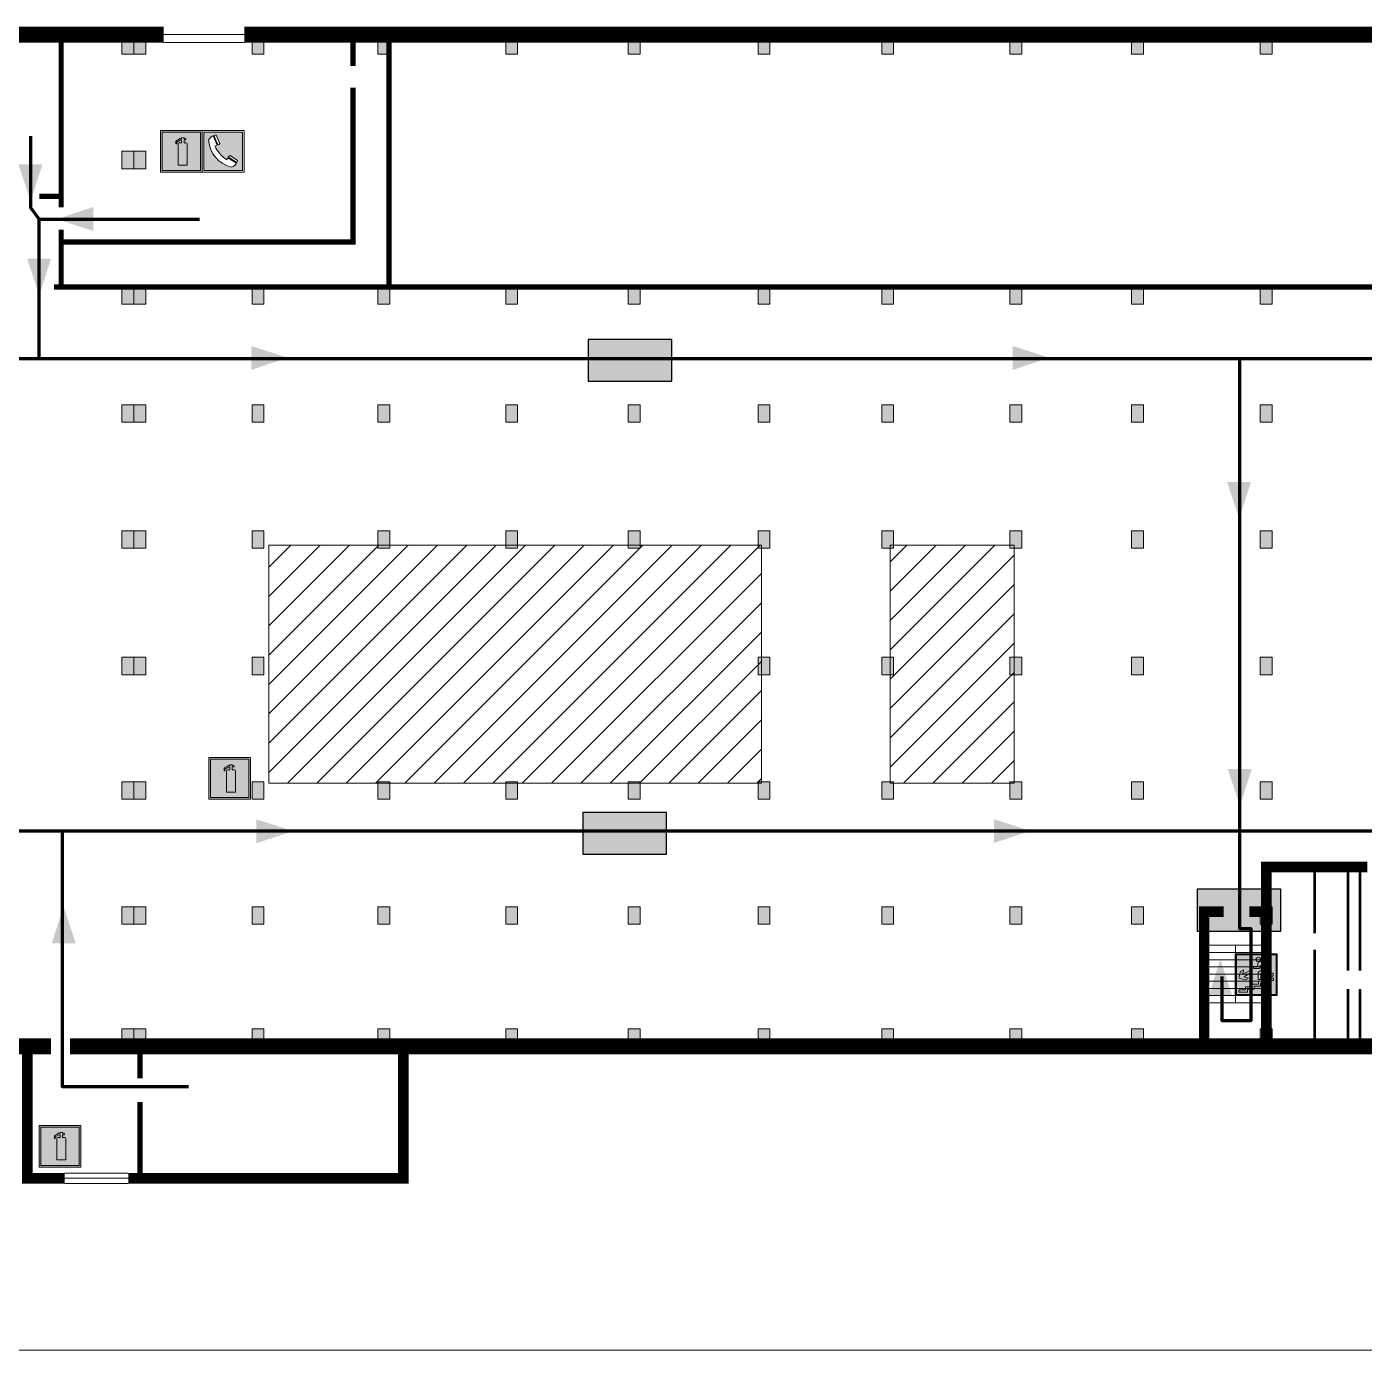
# Model space of a CAD drawing. Header units: millimetres. Extents: x 13810 to 67229, y 12374 to 21950.
# Drawn here: x 38942 to 39146.8, y 14154.1 to 14356.7 of the extents above; entities that cross this region are included whole.
import ezdxf

# ---------------------------------------------------------------- set-up
doc = ezdxf.new("R2010")
doc.units = ezdxf.units.MM
doc.layers.add('План_Штампы', color=7, linetype='Continuous')

# ---------------------------------------------------------------- blocks, each defined once
blk = doc.blocks.new('A$C7B4425F7')
at = {"true_color": 0xffffff}
blk.add_hatch(color=7, dxfattribs=at).paths.add_polyline_path([(0, 0), (-16, 0), (-16, -8), (0, -8)])
h = blk.add_hatch(color=126)
h.paths.add_polyline_path([(-0.2, -0.2), (-15.8, -0.2), (-15.8, -7.8), (-0.2, -7.8)])
h.paths.add_polyline_path([(-11.76, -2.03), (-11.76, -3.66), (-11.17, -3.66, -0.568275), (-11.17, -6.18), (-12.58, -6.18), (-12.58, -2.03)], flags=16)
h.paths.add_polyline_path([(-13.33, -4.12, -0.495768), (-13.59, -6.18), (-15.03, -6.18), (-15.03, -2.03), (-13.59, -2.03, -0.487973)], flags=16)
h.paths.add_polyline_path([(-10.25, -2.03), (-9.48, -2.03), (-9.48, -6.18), (-10.25, -6.18)], flags=16)
h.paths.add_polyline_path([(-13.84, -3.69), (-14.24, -3.69), (-14.24, -3.03), (-13.9, -3.03, -0.692621)], flags=0)
h.paths.add_polyline_path([(-9.15, -2.03), (-8.4, -2.03), (-8.04, -3.07), (-7.68, -2.03), (-6.93, -2.03), (-7.64, -4.1), (-6.93, -6.18), (-7.68, -6.18), (-8.04, -5.14), (-8.4, -6.18), (-9.15, -6.18), (-8.44, -4.1)], flags=16)
h.paths.add_polyline_path([(-11.76, -4.46), (-11.42, -4.46, -0.692621), (-11.36, -5.12), (-11.76, -5.12)], flags=0)
h.paths.add_polyline_path([(-13.9, -5.2), (-14.24, -5.2), (-14.24, -4.55), (-13.84, -4.55, -0.708038)], flags=0)
edge = h.paths.add_edge_path(flags=16)
edge.add_ellipse((-5.51, -4.08), major_axis=(0, 2.05), ratio=0.586184, start_angle=0, end_angle=360)
edge = h.paths.add_edge_path(flags=0)
edge.add_ellipse((-5.51, -4.08), major_axis=(0, 1.14), ratio=0.454828, start_angle=0, end_angle=360)
h.paths.add_polyline_path([(-4.13, -4.96, 0.377264), (-3.48, -4.52, 0.0555), (-3.16, -2.03), (-1.66, -2.03), (-1.66, -4.96), (-0.96, -4.96), (-0.96, -7.01), (-1.75, -7.01), (-1.75, -6.18), (-3.3, -6.18), (-3.3, -7.02), (-4.13, -7.02)], flags=16)
h.paths.add_polyline_path([(-2.73, -2.91), (-2.28, -2.91), (-2.28, -4.96), (-3.05, -4.96, 0.079136)], flags=0)
at = {"color": 126}
blk.add_lwpolyline([(-16, -8), (0, -8), (0, 0), (-16, 0)], close=True, dxfattribs=at)
blk = doc.blocks.new('вниз 3')
at = {"lineweight": 0, "true_color": 0xffffff}
h = blk.add_hatch(color=7, dxfattribs=at)
h.dxf.hatch_style = 1
h.paths.add_polyline_path([(40997.5, -4475.69), (40997.25, -4475.28), (40995.76, -4476.15), (40995.97, -4475.23), (40995.39, -4475.56), (40995.05, -4476.83), (40996.33, -4477.17), (40996.91, -4476.83), (40996, -4476.55)], flags=0)
h.paths.add_polyline_path([(40999.81, -4473.95), (41000.22, -4473.95), (41000.64, -4474.67), (41001.03, -4474.43), (41000.46, -4473.49), (41000.42, -4473.49), (40999.43, -4473.49), (40998.68, -4473.92), (40998.68, -4474.57), (40997.88, -4474.57), (40997.88, -4475), (40999.14, -4475), (40999.14, -4474.43), (40999.14, -4474.38), (40999.59, -4475.15), (40998.72, -4475.67), (40998.72, -4477.06), (40999.24, -4477.06), (40999.24, -4475.96), (40999.95, -4475.56), (40999.95, -4476.43), (41001.61, -4476.43), (41001.61, -4475.88), (41000.47, -4475.88), (41000.47, -4475.12)], flags=0)
h.paths.add_polyline_path([(40999.2, -4473.24, 1), (40998.35, -4473.24, 1)], flags=0)
h.paths.add_polyline_path([(41000.46, -4477.26), (41001.69, -4477.26), (41001.69, -4476.84), (41000.03, -4476.84), (41000.03, -4477.39), (40998.78, -4477.39), (40998.78, -4477.95), (40997.53, -4477.95), (40997.53, -4478.5), (40996.29, -4478.5), (40996.29, -4479.06), (40995.05, -4479.06), (40995.05, -4479.48), (40995.29, -4479.48), (40996.72, -4479.48), (40996.72, -4478.92), (40997.97, -4478.92), (40997.97, -4478.36), (40999.2, -4478.36), (40999.2, -4477.81), (41000.46, -4477.81)], flags=0)
h.paths.add_polyline_path([(41002.37, -4472.17), (40994.37, -4472.17), (40994.37, -4480.17), (41002.37, -4480.17)])
h.paths.add_polyline_path([(41002.16, -4479.96), (40994.57, -4479.96), (40994.57, -4472.37), (41002.16, -4472.37)], flags=16)
h.paths.add_polyline_path([(41001.61, -4475.88), (41001.61, -4476.43), (40999.95, -4476.43), (40999.95, -4475.56), (40999.24, -4475.96), (40999.24, -4477.06), (40998.72, -4477.06), (40998.72, -4475.67), (40999.59, -4475.15), (40999.14, -4474.38), (40999.14, -4474.43), (40999.14, -4475), (40997.88, -4475), (40997.88, -4474.57), (40998.68, -4474.57), (40998.68, -4473.92), (40999.43, -4473.49), (41000.42, -4473.49), (41000.46, -4473.49), (41001.03, -4474.43), (41000.64, -4474.67), (41000.22, -4473.95), (40999.81, -4473.95), (41000.47, -4475.12), (41000.47, -4475.88)], flags=0)
h.paths.add_polyline_path([(41001.69, -4476.84), (41001.69, -4477.26), (41000.46, -4477.26), (41000.46, -4477.81), (40999.2, -4477.81), (40999.2, -4478.36), (40997.97, -4478.36), (40997.97, -4478.92), (40996.72, -4478.92), (40996.72, -4479.48), (40995.05, -4479.48), (40995.05, -4479.06), (40996.29, -4479.06), (40996.29, -4478.5), (40997.53, -4478.5), (40997.53, -4477.95), (40998.78, -4477.95), (40998.78, -4477.39), (41000.03, -4477.39), (41000.03, -4476.84)], flags=0)
h.paths.add_polyline_path([(40998.35, -4473.24, -1), (40999.2, -4473.24, -1)], flags=0)
h.paths.add_polyline_path([(40997.5, -4475.69), (40996, -4476.55), (40996.91, -4476.83), (40996.33, -4477.17), (40995.05, -4476.83), (40995.39, -4475.56), (40995.97, -4475.23), (40995.76, -4476.15), (40997.25, -4475.28)], flags=0)
at = {"lineweight": 0}
h = blk.add_hatch(color=126, dxfattribs=at)
h.dxf.hatch_style = 1
h.paths.add_polyline_path([(41002.16, -4472.37), (40994.57, -4472.37), (40994.57, -4479.96), (41002.16, -4479.96)])
h.paths.add_polyline_path([(40995.97, -4475.23), (40995.76, -4476.15), (40997.25, -4475.28), (40997.5, -4475.69), (40996, -4476.55), (40996.91, -4476.83), (40996.33, -4477.17), (40995.05, -4476.83), (40995.39, -4475.56)], flags=16)
h.paths.add_polyline_path([(40997.88, -4474.57), (40998.68, -4474.57), (40998.68, -4473.92), (40999.43, -4473.49), (41000.42, -4473.49), (41000.46, -4473.49), (41001.03, -4474.43), (41000.64, -4474.67), (41000.22, -4473.95), (40999.81, -4473.95), (41000.47, -4475.12), (41000.47, -4475.88), (41001.61, -4475.88), (41001.61, -4476.43), (40999.95, -4476.43), (40999.95, -4475.56), (40999.24, -4475.96), (40999.24, -4477.06), (40998.72, -4477.06), (40998.72, -4475.67), (40999.59, -4475.15), (40999.14, -4474.38), (40999.14, -4474.43), (40999.14, -4475), (40997.88, -4475)], flags=16)
h.paths.add_polyline_path([(40998.35, -4473.24, -1), (40999.2, -4473.24, -1)], flags=16)
h.paths.add_polyline_path([(40997.53, -4477.95), (40998.78, -4477.95), (40998.78, -4477.39), (41000.03, -4477.39), (41000.03, -4476.84), (41001.69, -4476.84), (41001.69, -4477.26), (41000.46, -4477.26), (41000.46, -4477.81), (40999.2, -4477.81), (40999.2, -4478.36), (40997.97, -4478.36), (40997.97, -4478.92), (40996.72, -4478.92), (40996.72, -4479.48), (40995.05, -4479.48), (40995.05, -4479.06), (40996.29, -4479.06), (40996.29, -4478.5), (40997.53, -4478.5)], flags=16)
at = {"lineweight": 0, "true_color": 0xffffff}
h = blk.add_hatch(color=7, dxfattribs=at)
h.dxf.hatch_style = 1
h.paths.add_polyline_path([(40999.2, -4473.24, 1), (40998.35, -4473.24, 1)])
h.paths.add_polyline_path([(40999.81, -4473.95), (41000.22, -4473.95), (41000.64, -4474.67), (41001.03, -4474.43), (41000.46, -4473.49), (41000.42, -4473.49), (40999.43, -4473.49), (40998.68, -4473.92), (40998.68, -4474.57), (40997.88, -4474.57), (40997.88, -4475), (40999.14, -4475), (40999.14, -4474.43), (40999.14, -4474.38), (40999.59, -4475.15), (40998.72, -4475.67), (40998.72, -4477.06), (40999.24, -4477.06), (40999.24, -4475.96), (40999.95, -4475.56), (40999.95, -4476.43), (41001.61, -4476.43), (41001.61, -4475.88), (41000.47, -4475.88), (41000.47, -4475.12)])
h.paths.add_polyline_path([(40999.2, -4477.81), (41000.46, -4477.81), (41000.46, -4477.26), (41001.69, -4477.26), (41001.69, -4476.84), (41000.03, -4476.84), (41000.03, -4477.39), (40998.78, -4477.39), (40998.78, -4477.95), (40997.53, -4477.95), (40997.53, -4478.5), (40996.29, -4478.5), (40996.29, -4479.06), (40995.05, -4479.06), (40995.05, -4479.48), (40995.29, -4479.48), (40996.72, -4479.48), (40996.72, -4478.92), (40997.97, -4478.92), (40997.97, -4478.36), (40999.2, -4478.36)])
h.paths.add_polyline_path([(40997.5, -4475.69), (40997.25, -4475.28), (40995.76, -4476.15), (40995.97, -4475.23), (40995.39, -4475.56), (40995.05, -4476.83), (40996.33, -4477.17), (40996.91, -4476.83), (40996, -4476.55)])
at = {"color": 126, "lineweight": 0}
for points in [[(40994.37, -4472.17), (41002.37, -4472.17), (41002.37, -4480.17), (40994.37, -4480.17)], [(40994.57, -4472.37), (41002.16, -4472.37), (41002.16, -4479.96), (40994.57, -4479.96)]]:
    blk.add_lwpolyline(points, close=True, dxfattribs=at)
for points in [[(40999.14, -4474.43), (40999.14, -4475), (40997.88, -4475), (40997.88, -4474.57), (40998.68, -4474.57), (40998.68, -4473.92), (40999.43, -4473.49), (41000.42, -4473.49), (41000.46, -4473.49), (41001.03, -4474.43), (41000.64, -4474.67), (41000.22, -4473.95), (40999.81, -4473.95), (41000.47, -4475.12), (41000.47, -4475.88), (41001.61, -4475.88), (41001.61, -4476.43), (40999.95, -4476.43), (40999.95, -4475.56), (40999.24, -4475.96), (40999.24, -4477.06), (40998.72, -4477.06), (40998.72, -4475.67), (40999.59, -4475.15), (40999.14, -4474.38), (40999.14, -4474.43)], [(40995.05, -4476.83), (40995.39, -4475.56), (40995.97, -4475.23), (40995.76, -4476.15), (40997.25, -4475.28), (40997.5, -4475.69), (40996, -4476.55), (40996.91, -4476.83), (40996.33, -4477.17), (40995.05, -4476.83)], [(40995.29, -4479.48), (40995.05, -4479.48), (40995.05, -4479.06), (40996.29, -4479.06), (40996.29, -4478.5), (40997.53, -4478.5), (40997.53, -4477.95), (40998.78, -4477.95), (40998.78, -4477.39), (41000.03, -4477.39), (41000.03, -4476.84), (41001.69, -4476.84), (41001.69, -4477.26), (41000.46, -4477.26), (41000.46, -4477.81), (40999.2, -4477.81), (40999.2, -4478.36), (40997.97, -4478.36), (40997.97, -4478.92), (40996.72, -4478.92), (40996.72, -4479.48), (40995.05, -4479.48)]]:
    blk.add_lwpolyline(points, dxfattribs=at)
blk.add_circle((40998.77, -4473.24), 0.426, dxfattribs=at)
blk = doc.blocks.new('A$C32E8229D')
at = {"true_color": 0xffffff}
blk.add_hatch(color=7, dxfattribs=at).paths.add_polyline_path([(0, 0), (0, -8), (16, -8), (16, 0)])
h = blk.add_hatch(color=126)
h.paths.add_polyline_path([(0.2, -0.2), (15.8, -0.2), (15.8, -7.8), (0.2, -7.8)])
h.paths.add_polyline_path([(13.49, -2.05), (12.08, -2.05), (11.37, -2.63, 0.162397), (11.29, -2.84), (11.29, -3.63), (10.35, -3.63), (10.35, -4.05), (11.68, -4.05), (11.68, -3.48), (12.26, -4.28), (11.29, -5.1), (11.29, -6.78), (11.85, -6.78), (11.85, -5.44), (12.8, -4.64), (12.8, -5.94), (14.46, -5.94), (14.46, -5.39), (13.45, -5.39), (13.45, -3.97), (12.46, -2.59), (13.15, -2.59), (13.69, -3.34), (14.18, -3)], flags=16)
h.paths.add_polyline_path([(10.74, -1.82, 1), (11.8, -1.82, 1)], flags=16)
h.paths.add_polyline_path([(9.39, -3.59), (5.99, -3.59), (6.56, -3.03), (5.91, -3.03), (5.1, -3.83), (5.91, -4.64), (6.56, -4.64), (5.99, -4.09), (9.39, -4.09)], flags=16)
h.paths.add_polyline_path([(4.29, -1.08), (1.72, -1.08), (1.72, -6.6), (4.29, -6.6)], flags=16)
at = {"color": 126}
blk.add_lwpolyline([(16, -8), (0, -8), (0, 0), (16, 0)], close=True, dxfattribs=at)
blk = doc.blocks.new('A$C3AD82952')
at = {"true_color": 0xf5f5ff}
h = blk.add_hatch(color=7, dxfattribs=at)
h.dxf.hatch_style = 1
h.paths.add_polyline_path([(8.21, 8.73, 0.414214), (7.89, 9.05), (7.22, 9.05), (7.22, 9.92), (7.59, 9.92, 1), (7.57, 10.36), (7.22, 10.36), (7.22, 10.6), (6.43, 10.6), (6.43, 10.36), (6.01, 10.36), (4.74, 9.59), (4.74, 8.69), (4.98, 8.73), (4.98, 9.26), (6.12, 9.91), (6.43, 9.91), (6.43, 9.05), (5.76, 9.05, 0.414214), (5.44, 8.73), (5.44, 2.2), (8.21, 2.2)], flags=0)
h.paths.add_polyline_path([(12.8, 12.8), (0, 12.8), (0, 0), (12.8, 0)])
h.paths.add_polyline_path([(0.51, 12.29), (12.29, 12.29), (12.29, 0.51), (0.51, 0.51)], flags=16)
h.paths.add_polyline_path([(4.74, 9.59), (6.01, 10.36), (6.43, 10.36), (6.43, 10.6), (7.22, 10.6), (7.22, 10.36), (7.59, 10.36, -0.94586), (7.59, 9.92), (7.22, 9.92), (7.22, 9.05), (7.89, 9.05, -0.414214), (8.21, 8.73), (8.21, 2.2), (5.44, 2.2), (5.44, 8.73, -0.414214), (5.76, 9.05), (6.43, 9.05), (6.43, 9.91), (6.12, 9.91), (4.98, 9.26), (4.98, 8.73), (4.74, 8.69)], flags=0)
h = blk.add_hatch(color=242)
h.dxf.hatch_style = 1
h.paths.add_polyline_path([(12.29, 12.29), (0.51, 12.29), (0.51, 0.51), (12.29, 0.51)])
h.paths.add_polyline_path([(4.74, 8.69), (4.74, 9.59), (6.01, 10.36), (6.43, 10.36), (6.43, 10.6), (7.22, 10.6), (7.22, 10.36), (7.59, 10.36, -0.94586), (7.59, 9.92), (7.22, 9.92), (7.22, 9.05), (7.89, 9.05, -0.414214), (8.21, 8.73), (8.21, 2.2), (5.44, 2.2), (5.44, 8.73, -0.414214), (5.76, 9.05), (6.43, 9.05), (6.43, 9.91), (6.12, 9.91), (4.98, 9.26), (4.98, 8.73)], flags=16)
h = blk.add_hatch(color=7, dxfattribs=at)
h.dxf.hatch_style = 1
h.paths.add_polyline_path([(8.21, 8.73, 0.414214), (7.89, 9.05), (7.22, 9.05), (7.22, 9.92), (7.59, 9.92, 1), (7.57, 10.36), (7.22, 10.36), (7.22, 10.6), (6.43, 10.6), (6.43, 10.36), (6.01, 10.36), (4.74, 9.59), (4.74, 8.69), (4.98, 8.73), (4.98, 9.26), (6.12, 9.91), (6.43, 9.91), (6.43, 9.05), (5.76, 9.05, 0.414214), (5.44, 8.73), (5.44, 2.2), (8.21, 2.2)])
at = {"color": 242, "lineweight": 5}
for p, q in [((0, 0), (0, 12.8)), ((0, 12.8), (12.8, 12.8)), ((12.8, 0), (12.8, 12.8)), ((6.01, 10.36), (4.74, 9.59)), ((4.74, 9.59), (4.74, 8.69)), ((4.74, 8.69), (4.98, 8.73)), ((4.98, 9.26), (6.12, 9.91)), ((4.98, 8.73), (4.98, 9.26)), ((5.44, 2.2), (5.44, 8.73)), ((5.76, 9.05), (6.43, 9.05)), ((6.01, 10.36), (6.43, 10.36)), ((6.12, 9.91), (6.43, 9.91)), ((7.22, 10.6), (6.43, 10.6)), ((6.43, 10.6), (6.43, 10.36)), ((6.43, 9.91), (6.43, 9.05)), ((7.22, 10.36), (7.22, 10.6)), ((7.59, 10.36), (7.22, 10.36)), ((7.22, 9.05), (7.22, 9.92)), ((7.59, 9.92), (7.22, 9.92)), ((7.89, 9.05), (7.22, 9.05)), ((8.21, 2.2), (8.21, 8.73)), ((0, 0), (12.8, 0)), ((5.44, 2.2), (8.21, 2.2))]:
    blk.add_line(p, q, dxfattribs=at)
blk.add_lwpolyline([(0.51, 12.29), (12.29, 12.29), (12.29, 0.51), (0.51, 0.51)], close=True, dxfattribs=at)
for centre, radius, start, end in [((5.76, 8.73), 0.32, 90, 180), ((7.58, 10.14), 0.223, 273.1875, 86.8125), ((7.89, 8.73), 0.32, 0, 90)]:
    blk.add_arc(centre, radius, start, end, dxfattribs=at)
blk = doc.blocks.new('A$C456E1F9C')
at = {"lineweight": 5}
h = blk.add_hatch(color=242, dxfattribs=at)
h.paths.add_polyline_path([(0.51, -1.47), (0.51, -13.26), (12.29, -13.26), (12.29, -1.47)])
h.paths.add_polyline_path([(5.42, -4.95, -0.254479), (4.78, -5.4), (3.52, -2.53, -0.209735), (4.23, -2.4)], flags=16)
h.paths.add_polyline_path([(8.53, -8.6), (10.87, -10.17), (10.54, -10.76), (8.03, -9.13, -0.192251)], flags=16)
h.paths.add_polyline_path([(4.61, -5.49, 0.005518), (3.87, -5.72, 0.128647), (7.49, -10.01, 0.00809), (7.83, -9.33), (10.47, -10.97, -0.16736), (8.99, -12.25, -0.327862), (1.95, -3.95, -0.166952), (3.36, -2.62)], flags=16)
at = {"color": 242, "lineweight": 5}
for p, q in [((0, -13.77), (0, -0.97)), ((12.8, -0.97), (0, -0.97)), ((4.61, -5.49), (3.36, -2.62)), ((3.52, -2.53), (4.78, -5.4)), ((4.23, -2.4), (5.42, -4.95)), ((12.8, -13.77), (12.8, -0.97)), ((7.83, -9.33), (10.47, -10.97)), ((8.03, -9.13), (10.54, -10.76)), ((10.81, -10.12), (8.53, -8.6)), ((10.54, -10.76), (10.8, -10.3)), ((10.8, -10.3), (10.81, -10.12)), ((0, -13.77), (12.8, -13.77))]:
    blk.add_line(p, q, dxfattribs=at)
blk.add_lwpolyline([(0.51, -1.47), (12.29, -1.47), (12.29, -13.26), (0.51, -13.26)], close=True, dxfattribs=at)
for centre, radius, start, end in [((4.59, -5.34), 2.99, 114.2845, 152.1974), ((11.12, -3.31), 9.19, 183.9915, 256.6009), ((4.02, -3.27), 0.891, 76.3284, 123.7092), ((14.98, -39.1), 35.17, 107.1487, 108.4135), ((13.86, -0.94), 11.08, 205.5536, 234.8762), ((4.68, -4.59), 0.824, 276.9621, 334.0723), ((-13.31, 0.8), 23.44, 332.5487, 334.4027), ((8.94, -9.5), 0.989, 114.4092, 157.9388), ((7.87, -9.46), 3, 291.9291, 329.9329)]:
    blk.add_arc(centre, radius, start, end, dxfattribs=at)

msp = doc.modelspace()

# ---------------------------------------------------------------- hatches: boundary and pattern name
at = {"lineweight": 0}
h = msp.add_hatch(color=256, dxfattribs=at)
h.dxf.hatch_style = 1
h.paths.add_polyline_path([(38956.6, 14352.53), (38958.43, 14352.53), (38958.43, 14355.21), (38956.6, 14355.21)])
h = msp.add_hatch(color=256, dxfattribs=at)
h.dxf.hatch_style = 1
h.paths.add_polyline_path([(38958.43, 14352.53), (38960.25, 14352.53), (38960.25, 14355.21), (38958.43, 14355.21)])
h = msp.add_hatch(color=256, dxfattribs=at)
h.dxf.hatch_style = 1
h.paths.add_polyline_path([(38976.53, 14352.53), (38978.35, 14352.53), (38978.35, 14355.21), (38976.53, 14355.21)])
h = msp.add_hatch(color=256, dxfattribs=at)
h.dxf.hatch_style = 1
h.paths.add_polyline_path([(38995.81, 14352.53), (38997.63, 14352.53), (38997.63, 14355.21), (38995.81, 14355.21)])
h = msp.add_hatch(color=256, dxfattribs=at)
h.dxf.hatch_style = 1
h.paths.add_polyline_path([(39015.37, 14352.53), (39017.19, 14352.53), (39017.19, 14355.21), (39015.37, 14355.21)])
h = msp.add_hatch(color=256, dxfattribs=at)
h.dxf.hatch_style = 1
h.paths.add_polyline_path([(39034.12, 14352.53), (39035.94, 14352.53), (39035.94, 14355.21), (39034.12, 14355.21)])
h = msp.add_hatch(color=256, dxfattribs=at)
h.dxf.hatch_style = 1
h.paths.add_polyline_path([(39053.99, 14352.53), (39055.81, 14352.53), (39055.81, 14355.21), (39053.99, 14355.21)])
h = msp.add_hatch(color=256, dxfattribs=at)
h.dxf.hatch_style = 1
h.paths.add_polyline_path([(39072.92, 14352.53), (39074.74, 14352.53), (39074.74, 14355.21), (39072.92, 14355.21)])
h = msp.add_hatch(color=256, dxfattribs=at)
h.dxf.hatch_style = 1
h.paths.add_polyline_path([(39092.55, 14352.53), (39094.37, 14352.53), (39094.37, 14355.21), (39092.55, 14355.21)])
h = msp.add_hatch(color=256, dxfattribs=at)
h.dxf.hatch_style = 1
h.paths.add_polyline_path([(39111.17, 14352.53), (39112.99, 14352.53), (39112.99, 14355.21), (39111.17, 14355.21)])
h = msp.add_hatch(color=256, dxfattribs=at)
h.dxf.hatch_style = 1
h.paths.add_polyline_path([(39130.87, 14352.53), (39132.69, 14352.53), (39132.69, 14355.21), (39130.87, 14355.21)])
h = msp.add_hatch(color=256, dxfattribs=at)
h.dxf.hatch_style = 1
h.paths.add_polyline_path([(38956.6, 14334.98), (38958.43, 14334.98), (38958.43, 14337.65), (38956.6, 14337.65)])
h = msp.add_hatch(color=256, dxfattribs=at)
h.dxf.hatch_style = 1
h.paths.add_polyline_path([(38958.43, 14334.98), (38960.25, 14334.98), (38960.25, 14337.65), (38958.43, 14337.65)])
h = msp.add_hatch(color=256, dxfattribs=at)
h.dxf.hatch_style = 1
h.paths.add_polyline_path([(38956.6, 14314.22), (38958.43, 14314.22), (38958.43, 14316.9), (38956.6, 14316.9)])
h = msp.add_hatch(color=256, dxfattribs=at)
h.dxf.hatch_style = 1
h.paths.add_polyline_path([(38958.43, 14314.22), (38960.25, 14314.22), (38960.25, 14316.9), (38958.43, 14316.9)])
h = msp.add_hatch(color=256, dxfattribs=at)
h.dxf.hatch_style = 1
h.paths.add_polyline_path([(38976.53, 14314.22), (38978.35, 14314.22), (38978.35, 14316.9), (38976.53, 14316.9)])
h = msp.add_hatch(color=256, dxfattribs=at)
h.dxf.hatch_style = 1
h.paths.add_polyline_path([(38995.81, 14314.22), (38997.63, 14314.22), (38997.63, 14316.9), (38995.81, 14316.9)])
h = msp.add_hatch(color=256, dxfattribs=at)
h.dxf.hatch_style = 1
h.paths.add_polyline_path([(39015.37, 14314.22), (39017.19, 14314.22), (39017.19, 14316.9), (39015.37, 14316.9)])
h = msp.add_hatch(color=256, dxfattribs=at)
h.dxf.hatch_style = 1
h.paths.add_polyline_path([(39034.12, 14314.22), (39035.94, 14314.22), (39035.94, 14316.9), (39034.12, 14316.9)])
h = msp.add_hatch(color=256, dxfattribs=at)
h.dxf.hatch_style = 1
h.paths.add_polyline_path([(39053.99, 14314.22), (39055.81, 14314.22), (39055.81, 14316.9), (39053.99, 14316.9)])
h = msp.add_hatch(color=256, dxfattribs=at)
h.dxf.hatch_style = 1
h.paths.add_polyline_path([(39072.92, 14314.22), (39074.74, 14314.22), (39074.74, 14316.9), (39072.92, 14316.9)])
h = msp.add_hatch(color=256, dxfattribs=at)
h.dxf.hatch_style = 1
h.paths.add_polyline_path([(39092.55, 14314.22), (39094.37, 14314.22), (39094.37, 14316.9), (39092.55, 14316.9)])
h = msp.add_hatch(color=256, dxfattribs=at)
h.dxf.hatch_style = 1
h.paths.add_polyline_path([(39111.17, 14314.22), (39112.99, 14314.22), (39112.99, 14316.9), (39111.17, 14316.9)])
h = msp.add_hatch(color=256, dxfattribs=at)
h.dxf.hatch_style = 1
h.paths.add_polyline_path([(39130.87, 14314.22), (39132.69, 14314.22), (39132.69, 14316.9), (39130.87, 14316.9)])
h = msp.add_hatch(color=256, dxfattribs=at)
h.dxf.hatch_style = 1
h.paths.add_polyline_path([(38956.6, 14296.15), (38958.43, 14296.15), (38958.43, 14298.82), (38956.6, 14298.82)])
h = msp.add_hatch(color=256, dxfattribs=at)
h.dxf.hatch_style = 1
h.paths.add_polyline_path([(38958.43, 14296.15), (38960.25, 14296.15), (38960.25, 14298.82), (38958.43, 14298.82)])
h = msp.add_hatch(color=256, dxfattribs=at)
h.dxf.hatch_style = 1
h.paths.add_polyline_path([(38976.53, 14296.15), (38978.35, 14296.15), (38978.35, 14298.82), (38976.53, 14298.82)])
h = msp.add_hatch(color=256, dxfattribs=at)
h.dxf.hatch_style = 1
h.paths.add_polyline_path([(38995.81, 14296.15), (38997.63, 14296.15), (38997.63, 14298.82), (38995.81, 14298.82)])
h = msp.add_hatch(color=256, dxfattribs=at)
h.dxf.hatch_style = 1
h.paths.add_polyline_path([(39015.37, 14296.15), (39017.19, 14296.15), (39017.19, 14298.82), (39015.37, 14298.82)])
h = msp.add_hatch(color=256, dxfattribs=at)
h.dxf.hatch_style = 1
h.paths.add_polyline_path([(39034.12, 14296.15), (39035.94, 14296.15), (39035.94, 14298.82), (39034.12, 14298.82)])
h = msp.add_hatch(color=256, dxfattribs=at)
h.dxf.hatch_style = 1
h.paths.add_polyline_path([(39053.99, 14296.15), (39055.81, 14296.15), (39055.81, 14298.82), (39053.99, 14298.82)])
h = msp.add_hatch(color=256, dxfattribs=at)
h.dxf.hatch_style = 1
h.paths.add_polyline_path([(39072.92, 14296.15), (39074.74, 14296.15), (39074.74, 14298.82), (39072.92, 14298.82)])
h = msp.add_hatch(color=256, dxfattribs=at)
h.dxf.hatch_style = 1
h.paths.add_polyline_path([(39092.55, 14296.15), (39094.37, 14296.15), (39094.37, 14298.82), (39092.55, 14298.82)])
h = msp.add_hatch(color=256, dxfattribs=at)
h.dxf.hatch_style = 1
h.paths.add_polyline_path([(39111.17, 14296.15), (39112.99, 14296.15), (39112.99, 14298.82), (39111.17, 14298.82)])
h = msp.add_hatch(color=256, dxfattribs=at)
h.dxf.hatch_style = 1
h.paths.add_polyline_path([(39130.87, 14296.15), (39132.69, 14296.15), (39132.69, 14298.82), (39130.87, 14298.82)])
h = msp.add_hatch(color=256, dxfattribs=at)
h.dxf.hatch_style = 1
h.paths.add_polyline_path([(38956.6, 14276.86), (38958.43, 14276.86), (38958.43, 14279.54), (38956.6, 14279.54)])
h = msp.add_hatch(color=256, dxfattribs=at)
h.dxf.hatch_style = 1
h.paths.add_polyline_path([(38958.43, 14276.86), (38960.25, 14276.86), (38960.25, 14279.54), (38958.43, 14279.54)])
h = msp.add_hatch(color=256, dxfattribs=at)
h.dxf.hatch_style = 1
h.paths.add_polyline_path([(38976.53, 14276.86), (38978.35, 14276.86), (38978.35, 14279.54), (38976.53, 14279.54)])
h = msp.add_hatch(color=256, dxfattribs=at)
h.dxf.hatch_style = 1
h.paths.add_polyline_path([(38995.81, 14276.86), (38997.63, 14276.86), (38997.63, 14279.54), (38995.81, 14279.54)])
h = msp.add_hatch(color=256, dxfattribs=at)
h.dxf.hatch_style = 1
h.paths.add_polyline_path([(39015.37, 14276.86), (39017.19, 14276.86), (39017.19, 14279.54), (39015.37, 14279.54)])
h = msp.add_hatch(color=256, dxfattribs=at)
h.dxf.hatch_style = 1
h.paths.add_polyline_path([(39034.12, 14276.86), (39035.94, 14276.86), (39035.94, 14279.54), (39034.12, 14279.54)])
h = msp.add_hatch(color=256, dxfattribs=at)
h.dxf.hatch_style = 1
h.paths.add_polyline_path([(39053.99, 14276.86), (39055.81, 14276.86), (39055.81, 14279.54), (39053.99, 14279.54)])
h = msp.add_hatch(color=256, dxfattribs=at)
h.dxf.hatch_style = 1
h.paths.add_polyline_path([(39072.92, 14276.86), (39074.74, 14276.86), (39074.74, 14279.54), (39072.92, 14279.54)])
h = msp.add_hatch(color=256, dxfattribs=at)
h.dxf.hatch_style = 1
h.paths.add_polyline_path([(39092.55, 14276.86), (39094.37, 14276.86), (39094.37, 14279.54), (39092.55, 14279.54)])
h = msp.add_hatch(color=256, dxfattribs=at)
h.dxf.hatch_style = 1
h.paths.add_polyline_path([(39111.17, 14276.86), (39112.99, 14276.86), (39112.99, 14279.54), (39111.17, 14279.54)])
h = msp.add_hatch(color=256, dxfattribs=at)
h.dxf.hatch_style = 1
h.paths.add_polyline_path([(39130.87, 14276.86), (39132.69, 14276.86), (39132.69, 14279.54), (39130.87, 14279.54)])
at = {"lineweight": 0, "true_color": 0x000000}
h = msp.add_hatch(dxfattribs=at)
h.set_pattern_fill('ANSI31', color=18)
h.set_pattern_definition([(45, (-738.637, 42.175), (-2.24506403, 2.24506403), [])])
h.paths.add_polyline_path([(38939.79, 14277.32), (38843.1, 14277.32), (38843.1, 14240.9), (38939.79, 14240.9)])
h.paths.add_polyline_path([(39054.5, 14277.32), (38979.1, 14277.32), (38979.1, 14240.9), (39054.5, 14240.9)])
h.paths.add_polyline_path([(39093.21, 14277.32), (39074.23, 14277.32), (39074.23, 14240.9), (39093.21, 14240.9)])
at = {"lineweight": 0}
h = msp.add_hatch(color=256, dxfattribs=at)
h.dxf.hatch_style = 1
h.paths.add_polyline_path([(38956.6, 14257.5), (38958.43, 14257.5), (38958.43, 14260.17), (38956.6, 14260.17)])
h = msp.add_hatch(color=256, dxfattribs=at)
h.dxf.hatch_style = 1
h.paths.add_polyline_path([(38958.43, 14257.5), (38960.25, 14257.5), (38960.25, 14260.17), (38958.43, 14260.17)])
h = msp.add_hatch(color=256, dxfattribs=at)
h.dxf.hatch_style = 1
h.paths.add_polyline_path([(38976.53, 14257.5), (38978.35, 14257.5), (38978.35, 14260.17), (38976.53, 14260.17)])
h = msp.add_hatch(color=256, dxfattribs=at)
h.dxf.hatch_style = 1
h.paths.add_polyline_path([(39053.99, 14257.5), (39055.81, 14257.5), (39055.81, 14260.17), (39053.99, 14260.17)])
h = msp.add_hatch(color=256, dxfattribs=at)
h.dxf.hatch_style = 1
h.paths.add_polyline_path([(39072.92, 14257.5), (39074.74, 14257.5), (39074.74, 14260.17), (39072.92, 14260.17)])
h = msp.add_hatch(color=256, dxfattribs=at)
h.dxf.hatch_style = 1
h.paths.add_polyline_path([(39092.55, 14257.5), (39094.37, 14257.5), (39094.37, 14260.17), (39092.55, 14260.17)])
h = msp.add_hatch(color=256, dxfattribs=at)
h.dxf.hatch_style = 1
h.paths.add_polyline_path([(39111.17, 14257.5), (39112.99, 14257.5), (39112.99, 14260.17), (39111.17, 14260.17)])
h = msp.add_hatch(color=256, dxfattribs=at)
h.dxf.hatch_style = 1
h.paths.add_polyline_path([(39130.87, 14257.5), (39132.69, 14257.5), (39132.69, 14260.17), (39130.87, 14260.17)])
h = msp.add_hatch(color=256, dxfattribs=at)
h.dxf.hatch_style = 1
h.paths.add_polyline_path([(38956.6, 14238.42), (38958.43, 14238.42), (38958.43, 14241.1), (38956.6, 14241.1)])
h = msp.add_hatch(color=256, dxfattribs=at)
h.dxf.hatch_style = 1
h.paths.add_polyline_path([(38958.43, 14238.42), (38960.25, 14238.42), (38960.25, 14241.1), (38958.43, 14241.1)])
h = msp.add_hatch(color=256, dxfattribs=at)
h.dxf.hatch_style = 1
h.paths.add_polyline_path([(38976.53, 14238.42), (38978.35, 14238.42), (38978.35, 14241.1), (38976.53, 14241.1)])
h = msp.add_hatch(color=256, dxfattribs=at)
h.dxf.hatch_style = 1
h.paths.add_polyline_path([(38995.81, 14238.42), (38997.63, 14238.42), (38997.63, 14241.1), (38995.81, 14241.1)])
h = msp.add_hatch(color=256, dxfattribs=at)
h.dxf.hatch_style = 1
h.paths.add_polyline_path([(39015.37, 14238.42), (39017.19, 14238.42), (39017.19, 14241.1), (39015.37, 14241.1)])
h = msp.add_hatch(color=256, dxfattribs=at)
h.dxf.hatch_style = 1
h.paths.add_polyline_path([(39034.12, 14238.42), (39035.94, 14238.42), (39035.94, 14241.1), (39034.12, 14241.1)])
h = msp.add_hatch(color=256, dxfattribs=at)
h.dxf.hatch_style = 1
h.paths.add_polyline_path([(39053.99, 14238.42), (39055.81, 14238.42), (39055.81, 14241.1), (39053.99, 14241.1)])
h = msp.add_hatch(color=256, dxfattribs=at)
h.dxf.hatch_style = 1
h.paths.add_polyline_path([(39072.92, 14238.42), (39074.74, 14238.42), (39074.74, 14241.1), (39072.92, 14241.1)])
h = msp.add_hatch(color=256, dxfattribs=at)
h.dxf.hatch_style = 1
h.paths.add_polyline_path([(39092.55, 14238.42), (39094.37, 14238.42), (39094.37, 14241.1), (39092.55, 14241.1)])
h = msp.add_hatch(color=256, dxfattribs=at)
h.dxf.hatch_style = 1
h.paths.add_polyline_path([(39111.17, 14238.42), (39112.99, 14238.42), (39112.99, 14241.1), (39111.17, 14241.1)])
h = msp.add_hatch(color=256, dxfattribs=at)
h.dxf.hatch_style = 1
h.paths.add_polyline_path([(39130.87, 14238.42), (39132.69, 14238.42), (39132.69, 14241.1), (39130.87, 14241.1)])
h = msp.add_hatch(color=256, dxfattribs=at)
h.dxf.hatch_style = 1
h.paths.add_polyline_path([(38956.6, 14219.29), (38958.43, 14219.29), (38958.43, 14221.97), (38956.6, 14221.97)])
h = msp.add_hatch(color=256, dxfattribs=at)
h.dxf.hatch_style = 1
h.paths.add_polyline_path([(38958.43, 14219.29), (38960.25, 14219.29), (38960.25, 14221.97), (38958.43, 14221.97)])
h = msp.add_hatch(color=256, dxfattribs=at)
h.dxf.hatch_style = 1
h.paths.add_polyline_path([(38976.53, 14219.29), (38978.35, 14219.29), (38978.35, 14221.97), (38976.53, 14221.97)])
h = msp.add_hatch(color=256, dxfattribs=at)
h.dxf.hatch_style = 1
h.paths.add_polyline_path([(38995.81, 14219.29), (38997.63, 14219.29), (38997.63, 14221.97), (38995.81, 14221.97)])
h = msp.add_hatch(color=256, dxfattribs=at)
h.dxf.hatch_style = 1
h.paths.add_polyline_path([(39015.37, 14219.29), (39017.19, 14219.29), (39017.19, 14221.97), (39015.37, 14221.97)])
h = msp.add_hatch(color=256, dxfattribs=at)
h.dxf.hatch_style = 1
h.paths.add_polyline_path([(39034.12, 14219.29), (39035.94, 14219.29), (39035.94, 14221.97), (39034.12, 14221.97)])
h = msp.add_hatch(color=256, dxfattribs=at)
h.dxf.hatch_style = 1
h.paths.add_polyline_path([(39053.99, 14219.29), (39055.81, 14219.29), (39055.81, 14221.97), (39053.99, 14221.97)])
h = msp.add_hatch(color=256, dxfattribs=at)
h.dxf.hatch_style = 1
h.paths.add_polyline_path([(39072.92, 14219.29), (39074.74, 14219.29), (39074.74, 14221.97), (39072.92, 14221.97)])
h = msp.add_hatch(color=256, dxfattribs=at)
h.dxf.hatch_style = 1
h.paths.add_polyline_path([(39092.55, 14219.29), (39094.37, 14219.29), (39094.37, 14221.97), (39092.55, 14221.97)])
h = msp.add_hatch(color=256, dxfattribs=at)
h.dxf.hatch_style = 1
h.paths.add_polyline_path([(39111.17, 14219.29), (39112.99, 14219.29), (39112.99, 14221.97), (39111.17, 14221.97)])
h = msp.add_hatch(color=256, dxfattribs=at)
h.dxf.hatch_style = 1
h.paths.add_polyline_path([(39130.87, 14219.29), (39132.69, 14219.29), (39132.69, 14221.97), (39130.87, 14221.97)])
h = msp.add_hatch(color=256, dxfattribs=at)
h.dxf.hatch_style = 1
h.paths.add_polyline_path([(38956.6, 14200.59), (38958.43, 14200.59), (38958.43, 14203.27), (38956.6, 14203.27)])
h = msp.add_hatch(color=256, dxfattribs=at)
h.dxf.hatch_style = 1
h.paths.add_polyline_path([(38958.43, 14200.59), (38960.25, 14200.59), (38960.25, 14203.27), (38958.43, 14203.27)])
h = msp.add_hatch(color=256, dxfattribs=at)
h.dxf.hatch_style = 1
h.paths.add_polyline_path([(38976.53, 14200.59), (38978.35, 14200.59), (38978.35, 14203.27), (38976.53, 14203.27)])
h = msp.add_hatch(color=256, dxfattribs=at)
h.dxf.hatch_style = 1
h.paths.add_polyline_path([(38995.81, 14200.59), (38997.63, 14200.59), (38997.63, 14203.27), (38995.81, 14203.27)])
h = msp.add_hatch(color=256, dxfattribs=at)
h.dxf.hatch_style = 1
h.paths.add_polyline_path([(39015.37, 14200.59), (39017.19, 14200.59), (39017.19, 14203.27), (39015.37, 14203.27)])
h = msp.add_hatch(color=256, dxfattribs=at)
h.dxf.hatch_style = 1
h.paths.add_polyline_path([(39034.12, 14200.59), (39035.94, 14200.59), (39035.94, 14203.27), (39034.12, 14203.27)])
h = msp.add_hatch(color=256, dxfattribs=at)
h.dxf.hatch_style = 1
h.paths.add_polyline_path([(39053.99, 14200.59), (39055.81, 14200.59), (39055.81, 14203.27), (39053.99, 14203.27)])
h = msp.add_hatch(color=256, dxfattribs=at)
h.dxf.hatch_style = 1
h.paths.add_polyline_path([(39072.92, 14200.59), (39074.74, 14200.59), (39074.74, 14203.27), (39072.92, 14203.27)])
h = msp.add_hatch(color=256, dxfattribs=at)
h.dxf.hatch_style = 1
h.paths.add_polyline_path([(39092.55, 14200.59), (39094.37, 14200.59), (39094.37, 14203.27), (39092.55, 14203.27)])
h = msp.add_hatch(color=256, dxfattribs=at)
h.dxf.hatch_style = 1
h.paths.add_polyline_path([(39111.17, 14200.59), (39112.99, 14200.59), (39112.99, 14203.27), (39111.17, 14203.27)])
h = msp.add_hatch(color=256, dxfattribs=at)
h.dxf.hatch_style = 1
h.paths.add_polyline_path([(39130.87, 14200.59), (39132.69, 14200.59), (39132.69, 14203.27), (39130.87, 14203.27)])

# ---------------------------------------------------------------- linework, layer by layer
at = {"color": 126, "lineweight": 0, "true_color": 0x008754}
msp.add_lwpolyline([(38762.27, 14549.05), (39362.27, 14549.05), (39362.27, 14154.05), (38762.27, 14154.05)], close=True, dxfattribs=at)
msp.add_lwpolyline([(38762.27, 14549.05), (39362.27, 14549.05), (39362.27, 14154.05), (38762.27, 14154.05)], close=True, dxfattribs=at)
msp.add_lwpolyline([(38762.27, 14549.05), (39362.27, 14549.05), (39362.27, 14154.05), (38762.27, 14154.05)], close=True, dxfattribs=at)
at = {"lineweight": 0}
for points, const_width in [([(38945.77, 14200.59), (38805.24, 14200.59), (38805.24, 14355.5), (38962.98, 14355.5)], 2.43), ([(38947.31, 14329.08), (38947.31, 14355.5)], 0.81), ([(38975.37, 14355.5), (39154.56, 14355.5)], 2.43), ([(38992, 14350.72), (38992, 14355.5)], 0.81), ([(38997.52, 14316.86), (38997.52, 14355.5)], 0.81), ([(38947.31, 14323.77), (38992, 14323.77), (38992, 14347.36)], 0.81), ([(38947.31, 14330.76), (38943.95, 14330.76)], 0.81), ([(38947.31, 14316.86), (38947.31, 14325.63)], 0.81), ([(39170.31, 14316.86), (38946.21, 14316.86)], 0.81), ([(39147.26, 14228.06), (39131.81, 14228.06), (39131.81, 14200.59)], 1.62), ([(39139.21, 14228.06), (39139.21, 14217.89)], 0.405), ([(39144.3, 14228.06), (39144.3, 14212.16)], 0.405), ([(39146.15, 14228.06), (39146.15, 14212.16)], 0.405), ([(39125.25, 14221.22), (39122.29, 14221.22), (39122.29, 14200.59)], 1.62), ([(39129.22, 14221.22), (39131.81, 14221.22)], 1.62), ([(39139.21, 14215.39), (39139.21, 14200.59)], 0.405), ([(39144.3, 14209.39), (39144.3, 14200.59)], 0.405), ([(39146.15, 14209.39), (39146.15, 14200.59)], 0.405), ([(38948.68, 14200.59), (39213.68, 14200.59)], 2.43), ([(38942.15, 14200.59), (38942.15, 14180.38), (38947.85, 14180.38)], 1.62), ([(38957.59, 14180.38), (38999.69, 14180.38), (38999.69, 14200.59)], 1.62), ([(38959.36, 14200.59), (38959.36, 14195.71)], 0.81), ([(38959.36, 14192.07), (38959.36, 14180.38)], 0.81)]:
    msp.add_lwpolyline(points, dxfattribs=dict(at, const_width=const_width))
for points in [[(38956.6, 14352.53), (38956.6, 14355.21), (38958.43, 14355.21), (38958.43, 14352.53), (38956.6, 14352.53)], [(38958.43, 14352.53), (38958.43, 14355.21), (38960.25, 14355.21), (38960.25, 14352.53), (38958.43, 14352.53)], [(38962.98, 14355.5), (38975.37, 14355.5)], [(38976.53, 14352.53), (38976.53, 14355.21), (38978.35, 14355.21), (38978.35, 14352.53), (38976.53, 14352.53)], [(38995.81, 14352.53), (38995.81, 14355.21), (38997.63, 14355.21), (38997.63, 14352.53), (38995.81, 14352.53)], [(39015.37, 14352.53), (39015.37, 14355.21), (39017.19, 14355.21), (39017.19, 14352.53), (39015.37, 14352.53)], [(39034.12, 14352.53), (39034.12, 14355.21), (39035.94, 14355.21), (39035.94, 14352.53), (39034.12, 14352.53)], [(39053.99, 14352.53), (39053.99, 14355.21), (39055.81, 14355.21), (39055.81, 14352.53), (39053.99, 14352.53)], [(39072.92, 14352.53), (39072.92, 14355.21), (39074.74, 14355.21), (39074.74, 14352.53), (39072.92, 14352.53)], [(39092.55, 14352.53), (39092.55, 14355.21), (39094.37, 14355.21), (39094.37, 14352.53), (39092.55, 14352.53)], [(39111.17, 14352.53), (39111.17, 14355.21), (39112.99, 14355.21), (39112.99, 14352.53), (39111.17, 14352.53)], [(39130.87, 14352.53), (39130.87, 14355.21), (39132.69, 14355.21), (39132.69, 14352.53), (39130.87, 14352.53)], [(38962.98, 14354.28), (38975.37, 14354.28)], [(38956.6, 14334.98), (38956.6, 14337.65), (38958.43, 14337.65), (38958.43, 14334.98), (38956.6, 14334.98)], [(38958.43, 14334.98), (38958.43, 14337.65), (38960.25, 14337.65), (38960.25, 14334.98), (38958.43, 14334.98)], [(38956.6, 14314.22), (38956.6, 14316.9), (38958.43, 14316.9), (38958.43, 14314.22), (38956.6, 14314.22)], [(38958.43, 14314.22), (38958.43, 14316.9), (38960.25, 14316.9), (38960.25, 14314.22), (38958.43, 14314.22)], [(38976.53, 14314.22), (38976.53, 14316.9), (38978.35, 14316.9), (38978.35, 14314.22), (38976.53, 14314.22)], [(38995.81, 14314.22), (38995.81, 14316.9), (38997.63, 14316.9), (38997.63, 14314.22), (38995.81, 14314.22)], [(39015.37, 14314.22), (39015.37, 14316.9), (39017.19, 14316.9), (39017.19, 14314.22), (39015.37, 14314.22)], [(39034.12, 14314.22), (39034.12, 14316.9), (39035.94, 14316.9), (39035.94, 14314.22), (39034.12, 14314.22)], [(39053.99, 14314.22), (39053.99, 14316.9), (39055.81, 14316.9), (39055.81, 14314.22), (39053.99, 14314.22)], [(39072.92, 14314.22), (39072.92, 14316.9), (39074.74, 14316.9), (39074.74, 14314.22), (39072.92, 14314.22)], [(39092.55, 14314.22), (39092.55, 14316.9), (39094.37, 14316.9), (39094.37, 14314.22), (39092.55, 14314.22)], [(39111.17, 14314.22), (39111.17, 14316.9), (39112.99, 14316.9), (39112.99, 14314.22), (39111.17, 14314.22)], [(39130.87, 14314.22), (39130.87, 14316.9), (39132.69, 14316.9), (39132.69, 14314.22), (39130.87, 14314.22)], [(38956.6, 14296.15), (38956.6, 14298.82), (38958.43, 14298.82), (38958.43, 14296.15), (38956.6, 14296.15)], [(38958.43, 14296.15), (38958.43, 14298.82), (38960.25, 14298.82), (38960.25, 14296.15), (38958.43, 14296.15)], [(38976.53, 14296.15), (38976.53, 14298.82), (38978.35, 14298.82), (38978.35, 14296.15), (38976.53, 14296.15)], [(38995.81, 14296.15), (38995.81, 14298.82), (38997.63, 14298.82), (38997.63, 14296.15), (38995.81, 14296.15)], [(39015.37, 14296.15), (39015.37, 14298.82), (39017.19, 14298.82), (39017.19, 14296.15), (39015.37, 14296.15)], [(39034.12, 14296.15), (39034.12, 14298.82), (39035.94, 14298.82), (39035.94, 14296.15), (39034.12, 14296.15)], [(39053.99, 14296.15), (39053.99, 14298.82), (39055.81, 14298.82), (39055.81, 14296.15), (39053.99, 14296.15)], [(39072.92, 14296.15), (39072.92, 14298.82), (39074.74, 14298.82), (39074.74, 14296.15), (39072.92, 14296.15)], [(39092.55, 14296.15), (39092.55, 14298.82), (39094.37, 14298.82), (39094.37, 14296.15), (39092.55, 14296.15)], [(39111.17, 14296.15), (39111.17, 14298.82), (39112.99, 14298.82), (39112.99, 14296.15), (39111.17, 14296.15)], [(39130.87, 14296.15), (39130.87, 14298.82), (39132.69, 14298.82), (39132.69, 14296.15), (39130.87, 14296.15)], [(38956.6, 14276.86), (38956.6, 14279.54), (38958.43, 14279.54), (38958.43, 14276.86), (38956.6, 14276.86)], [(38958.43, 14276.86), (38958.43, 14279.54), (38960.25, 14279.54), (38960.25, 14276.86), (38958.43, 14276.86)], [(38976.53, 14276.86), (38976.53, 14279.54), (38978.35, 14279.54), (38978.35, 14276.86), (38976.53, 14276.86)], [(38995.81, 14276.86), (38995.81, 14279.54), (38997.63, 14279.54), (38997.63, 14276.86), (38995.81, 14276.86)], [(39015.37, 14276.86), (39015.37, 14279.54), (39017.19, 14279.54), (39017.19, 14276.86), (39015.37, 14276.86)], [(39034.12, 14276.86), (39034.12, 14279.54), (39035.94, 14279.54), (39035.94, 14276.86), (39034.12, 14276.86)], [(39053.99, 14276.86), (39053.99, 14279.54), (39055.81, 14279.54), (39055.81, 14276.86), (39053.99, 14276.86)], [(39072.92, 14276.86), (39072.92, 14279.54), (39074.74, 14279.54), (39074.74, 14276.86), (39072.92, 14276.86)], [(39092.55, 14276.86), (39092.55, 14279.54), (39094.37, 14279.54), (39094.37, 14276.86), (39092.55, 14276.86)], [(39111.17, 14276.86), (39111.17, 14279.54), (39112.99, 14279.54), (39112.99, 14276.86), (39111.17, 14276.86)], [(39130.87, 14276.86), (39130.87, 14279.54), (39132.69, 14279.54), (39132.69, 14276.86), (39130.87, 14276.86)], [(38979.1, 14240.9), (38979.1, 14277.32), (39054.5, 14277.32), (39054.5, 14240.9), (38979.1, 14240.9)], [(38979.1, 14240.9), (38979.1, 14277.32), (39054.5, 14277.32), (39054.5, 14240.9), (38979.1, 14240.9)], [(39074.23, 14240.9), (39074.23, 14277.32), (39093.21, 14277.32), (39093.21, 14240.9), (39074.23, 14240.9)], [(39074.23, 14240.9), (39074.23, 14277.32), (39093.21, 14277.32), (39093.21, 14240.9), (39074.23, 14240.9)], [(38956.6, 14257.5), (38956.6, 14260.17), (38958.43, 14260.17), (38958.43, 14257.5), (38956.6, 14257.5)], [(38958.43, 14257.5), (38958.43, 14260.17), (38960.25, 14260.17), (38960.25, 14257.5), (38958.43, 14257.5)], [(38976.53, 14257.5), (38976.53, 14260.17), (38978.35, 14260.17), (38978.35, 14257.5), (38976.53, 14257.5)], [(39053.99, 14257.5), (39053.99, 14260.17), (39055.81, 14260.17), (39055.81, 14257.5), (39053.99, 14257.5)], [(39072.92, 14257.5), (39072.92, 14260.17), (39074.74, 14260.17), (39074.74, 14257.5), (39072.92, 14257.5)], [(39092.55, 14257.5), (39092.55, 14260.17), (39094.37, 14260.17), (39094.37, 14257.5), (39092.55, 14257.5)], [(39111.17, 14257.5), (39111.17, 14260.17), (39112.99, 14260.17), (39112.99, 14257.5), (39111.17, 14257.5)], [(39130.87, 14257.5), (39130.87, 14260.17), (39132.69, 14260.17), (39132.69, 14257.5), (39130.87, 14257.5)], [(38956.6, 14238.42), (38956.6, 14241.1), (38958.43, 14241.1), (38958.43, 14238.42), (38956.6, 14238.42)], [(38958.43, 14238.42), (38958.43, 14241.1), (38960.25, 14241.1), (38960.25, 14238.42), (38958.43, 14238.42)], [(38976.53, 14238.42), (38976.53, 14241.1), (38978.35, 14241.1), (38978.35, 14238.42), (38976.53, 14238.42)], [(38995.81, 14238.42), (38995.81, 14241.1), (38997.63, 14241.1), (38997.63, 14238.42), (38995.81, 14238.42)], [(39015.37, 14238.42), (39015.37, 14241.1), (39017.19, 14241.1), (39017.19, 14238.42), (39015.37, 14238.42)], [(39034.12, 14238.42), (39034.12, 14241.1), (39035.94, 14241.1), (39035.94, 14238.42), (39034.12, 14238.42)], [(39053.99, 14238.42), (39053.99, 14241.1), (39055.81, 14241.1), (39055.81, 14238.42), (39053.99, 14238.42)], [(39072.92, 14238.42), (39072.92, 14241.1), (39074.74, 14241.1), (39074.74, 14238.42), (39072.92, 14238.42)], [(39092.55, 14238.42), (39092.55, 14241.1), (39094.37, 14241.1), (39094.37, 14238.42), (39092.55, 14238.42)], [(39111.17, 14238.42), (39111.17, 14241.1), (39112.99, 14241.1), (39112.99, 14238.42), (39111.17, 14238.42)], [(39130.87, 14238.42), (39130.87, 14241.1), (39132.69, 14241.1), (39132.69, 14238.42), (39130.87, 14238.42)], [(38956.6, 14219.29), (38956.6, 14221.97), (38958.43, 14221.97), (38958.43, 14219.29), (38956.6, 14219.29)], [(38958.43, 14219.29), (38958.43, 14221.97), (38960.25, 14221.97), (38960.25, 14219.29), (38958.43, 14219.29)], [(38976.53, 14219.29), (38976.53, 14221.97), (38978.35, 14221.97), (38978.35, 14219.29), (38976.53, 14219.29)], [(38995.81, 14219.29), (38995.81, 14221.97), (38997.63, 14221.97), (38997.63, 14219.29), (38995.81, 14219.29)], [(39015.37, 14219.29), (39015.37, 14221.97), (39017.19, 14221.97), (39017.19, 14219.29), (39015.37, 14219.29)], [(39034.12, 14219.29), (39034.12, 14221.97), (39035.94, 14221.97), (39035.94, 14219.29), (39034.12, 14219.29)], [(39053.99, 14219.29), (39053.99, 14221.97), (39055.81, 14221.97), (39055.81, 14219.29), (39053.99, 14219.29)], [(39072.92, 14219.29), (39072.92, 14221.97), (39074.74, 14221.97), (39074.74, 14219.29), (39072.92, 14219.29)], [(39092.55, 14219.29), (39092.55, 14221.97), (39094.37, 14221.97), (39094.37, 14219.29), (39092.55, 14219.29)], [(39111.17, 14219.29), (39111.17, 14221.97), (39112.99, 14221.97), (39112.99, 14219.29), (39111.17, 14219.29)], [(39130.87, 14219.29), (39130.87, 14221.97), (39132.69, 14221.97), (39132.69, 14219.29), (39130.87, 14219.29)], [(39131.75, 14216.07), (39122.29, 14216.07)], [(39127.06, 14207.24), (39127.06, 14216.07)], [(39131.75, 14214.97), (39122.29, 14214.97)], [(39122.29, 14214.97), (39131.75, 14214.97)], [(39131.75, 14213.86), (39122.29, 14213.86)], [(39122.29, 14213.86), (39131.75, 14213.86)], [(39131.75, 14212.76), (39122.29, 14212.76)], [(39122.29, 14212.76), (39131.75, 14212.76)], [(39131.75, 14211.66), (39122.29, 14211.66)], [(39122.29, 14211.66), (39131.75, 14211.66)], [(39131.75, 14210.55), (39122.29, 14210.55)], [(39122.29, 14210.55), (39131.75, 14210.55)], [(39131.75, 14209.45), (39122.29, 14209.45)], [(39122.29, 14209.45), (39131.75, 14209.45)], [(39131.75, 14208.35), (39122.29, 14208.35)], [(39122.29, 14208.35), (39131.75, 14208.35)], [(39122.29, 14207.24), (39131.75, 14207.24)], [(38956.6, 14200.59), (38956.6, 14203.27), (38958.43, 14203.27), (38958.43, 14200.59), (38956.6, 14200.59)], [(38958.43, 14200.59), (38958.43, 14203.27), (38960.25, 14203.27), (38960.25, 14200.59), (38958.43, 14200.59)], [(38976.53, 14200.59), (38976.53, 14203.27), (38978.35, 14203.27), (38978.35, 14200.59), (38976.53, 14200.59)], [(38995.81, 14200.59), (38995.81, 14203.27), (38997.63, 14203.27), (38997.63, 14200.59), (38995.81, 14200.59)], [(39015.37, 14200.59), (39015.37, 14203.27), (39017.19, 14203.27), (39017.19, 14200.59), (39015.37, 14200.59)], [(39034.12, 14200.59), (39034.12, 14203.27), (39035.94, 14203.27), (39035.94, 14200.59), (39034.12, 14200.59)], [(39053.99, 14200.59), (39053.99, 14203.27), (39055.81, 14203.27), (39055.81, 14200.59), (39053.99, 14200.59)], [(39072.92, 14200.59), (39072.92, 14203.27), (39074.74, 14203.27), (39074.74, 14200.59), (39072.92, 14200.59)], [(39092.55, 14200.59), (39092.55, 14203.27), (39094.37, 14203.27), (39094.37, 14200.59), (39092.55, 14200.59)], [(39111.17, 14200.59), (39111.17, 14203.27), (39112.99, 14203.27), (39112.99, 14200.59), (39111.17, 14200.59)], [(39130.87, 14200.59), (39130.87, 14203.27), (39132.69, 14203.27), (39132.69, 14200.59), (39130.87, 14200.59)], [(38947.85, 14181.19), (38957.59, 14181.19)], [(38947.85, 14180.38), (38957.59, 14180.38)], [(38947.85, 14179.57), (38957.59, 14179.57)]]:
    msp.add_lwpolyline(points, dxfattribs=at)
at = {"color": 126, "lineweight": 100, "true_color": 0x008754}
for points in [[(39127.68, 14305.93), (39181.99, 14305.93), (39181.99, 14349.09)], [(38943.93, 14327.25), (38942.65, 14328.96), (38942.65, 14339.97)], [(38876.12, 14305.93), (38943.93, 14305.93), (38943.93, 14327.25), (38968.51, 14327.25)], [(38943.93, 14305.93), (39127.68, 14305.93), (39127.68, 14233.55), (39127.68, 14233.55), (39127.68, 14218.63), (39129.42, 14218.63), (39129.42, 14204.5), (39125.03, 14204.5), (39125.03, 14211.26)], [(39127.68, 14233.55), (38809.07, 14233.55)], [(38966.79, 14194.41), (38947.52, 14194.41), (38947.52, 14233.55)], [(39166.38, 14233.55), (39127.68, 14233.55)]]:
    msp.add_lwpolyline(points, dxfattribs=at)
at = {"layer": 'План_Штампы', "color": 126, "true_color": 0x008754}
for points in [[(38940.78, 14335.64), (38944.44, 14335.63), (38942.63, 14330.01)], [(38952.24, 14329.11), (38952.23, 14325.45), (38946.61, 14327.25)], [(38942.1, 14321.21), (38945.76, 14321.21), (38943.96, 14315.59)], [(38976.4, 14304.17), (38976.4, 14307.83), (38982.03, 14306.03)], [(39092.99, 14304.17), (39092.99, 14307.83), (39098.61, 14306.03)], [(39125.8, 14287.01), (39129.46, 14287.01), (39127.65, 14281.39)], [(39125.9, 14243.05), (39129.57, 14243.04), (39127.76, 14237.42)], [(38977.19, 14231.69), (38977.2, 14235.35), (38982.82, 14233.54)], [(39090.09, 14231.72), (39090.09, 14235.38), (39095.71, 14233.58)], [(38949.53, 14216.36), (38945.87, 14216.37), (38947.68, 14221.99)], [(39126.61, 14208.29), (39122.95, 14208.3), (39124.76, 14213.92)]]:
    msp.add_solid(points, dxfattribs=at)

# ---------------------------------------------------------------- block references
at = {"xscale": 0.5, "yscale": 0.5, "zscale": 0.5}
for name, p in [('A$C3AD82952', (38962.51, 14334.42)), ('A$C456E1F9C', (38968.91, 14341.31)), ('A$C3AD82952', (38969.9, 14238.42)), ('A$C3AD82952', (38943.92, 14182.09))]:
    msp.add_blockref(name, p, dxfattribs=at)
at = {"color": 126, "true_color": 0x008754, "xscale": 0.8, "yscale": 0.8, "zscale": 0.8}
msp.add_blockref('вниз 3', (6331.56, 17792.49), dxfattribs=at)
at = {"layer": 'План_Штампы', "color": 126, "true_color": 0x008754, "xscale": -0.8, "yscale": 0.8, "zscale": 0.8}
for p in [(39040.78, 14308.84), (39039.98, 14236.42)]:
    msp.add_blockref('A$C32E8229D', p, dxfattribs=at)
at = {"layer": 'План_Штампы', "xscale": 0.8, "yscale": 0.8, "zscale": 0.8}
msp.add_blockref('A$C7B4425F7', (39134, 14224.65), dxfattribs=at)

doc.saveas('drawing.dxf')
